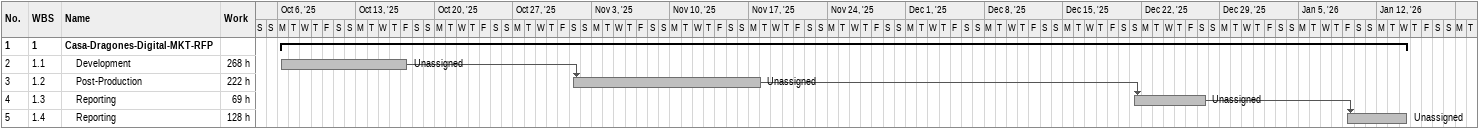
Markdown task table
| ID | WBS | Task | Start | Finish | Predecessors | Resources | Work (h) |
|---|---|---|---|---|---|---|---|
| 1 | 1 | **Casa-Dragones-Digital-MKT-RFP** | 2025-10-06 | 2026-01-14 |  |  |  |
| 2 | 1.1 | Development | 2025-10-06 | 2025-10-17 |  | Unassigned | 268 |
| 3 | 1.2 | Post-Production | 2025-11-01 | 2025-11-18 | 2 | Unassigned | 222 |
| 4 | 1.3 | Reporting | 2025-12-21 | 2025-12-27 | 3 | Unassigned | 69 |
| 5 | 1.4 | Reporting | 2026-01-09 | 2026-01-14 | 4 | Unassigned | 128 |
